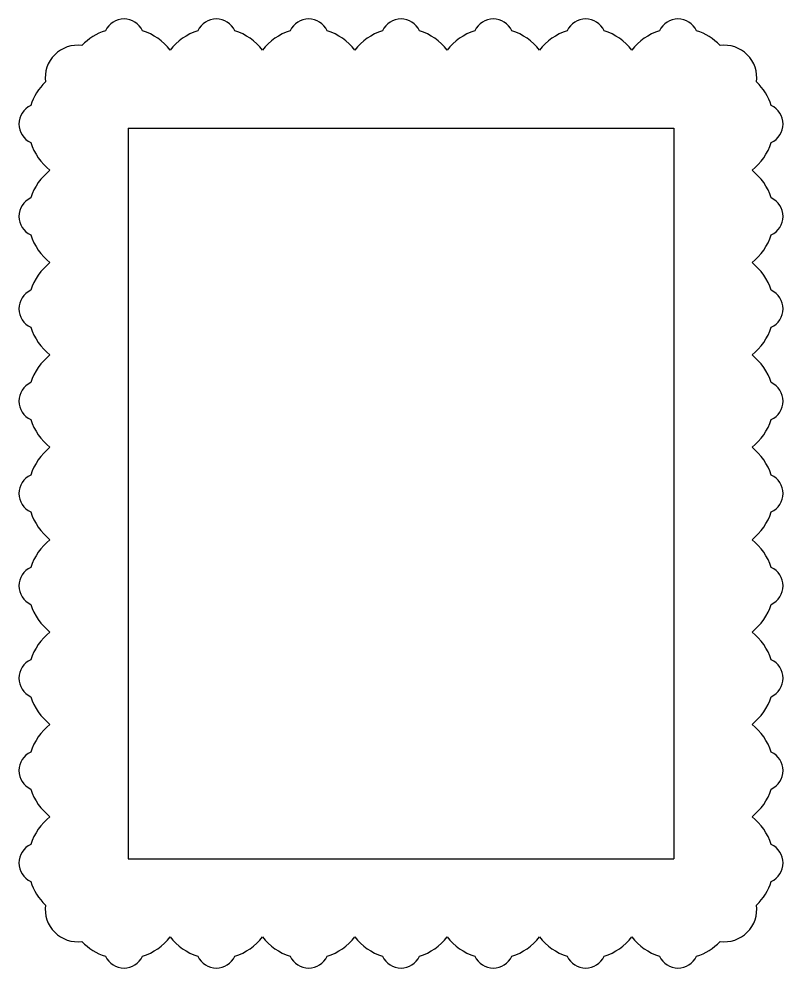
# Model space of a CAD drawing. Extents: x -1016 to -437, y -86 to 241.
# Drawn here: x -567.6 to -437.1, y 78.5 to 240.6 of the extents above; entities that cross this region are included whole.
import ezdxf

# ---------------------------------------------------------------- set-up
doc = ezdxf.new("R2010")
doc.units = 0
doc.layers.get('0').update_dxf_attribs({"linetype": 'CONTINUOUS'})

msp = doc.modelspace()

# ---------------------------------------------------------------- linework, layer by layer
for p, q in [((-548.995386, 221.91661), (-455.731581, 221.91661)), ((-548.995386, 221.91661), (-548.995386, 97.101554)), ((-455.731581, 221.91661), (-455.731581, 97.101554)), ((-548.995386, 97.101554), (-455.731581, 97.101554))]:
    msp.add_line(p, q)
for centre, radius, start, end in [((-549.690359, 237.064106), 3.493279, 25.2856, 154.7144), ((-533.914734, 237.064106), 3.493279, 25.2856, 154.7144), ((-518.139108, 237.064106), 3.493279, 25.2856, 154.7144), ((-502.363483, 237.064106), 3.493279, 25.2856, 154.7144), ((-486.587858, 237.064106), 3.493279, 25.2856, 154.7144), ((-470.812233, 237.064106), 3.493279, 25.2856, 154.7144), ((-455.036608, 237.064106), 3.493279, 25.2856, 154.7144), ((-549.690359, 228.98892), 10.075186, 108.270383, 135.590794), ((-549.690359, 228.98892), 10.075186, 38.47359, 71.729617), ((-533.914734, 228.98892), 10.075186, 108.270383, 141.52641), ((-533.914734, 228.98892), 10.075186, 38.47359, 71.729617), ((-518.139108, 228.98892), 10.075186, 108.270383, 141.52641), ((-518.139108, 228.98892), 10.075186, 38.47359, 71.729617), ((-502.363483, 228.98892), 10.075186, 108.270383, 141.52641), ((-502.363483, 228.98892), 10.075186, 38.47359, 71.729617), ((-486.587858, 228.98892), 10.075186, 108.270383, 141.52641), ((-486.587858, 228.98892), 10.075186, 38.47359, 71.729617), ((-470.812233, 228.98892), 10.075186, 108.270383, 141.52641), ((-470.812233, 228.98892), 10.075186, 38.47359, 71.729617), ((-455.036608, 228.98892), 10.075186, 108.270383, 141.52641), ((-455.036608, 228.98892), 10.075186, 44.409206, 71.729617), ((-557.578171, 230.499396), 5.582786, 82.895243, 187.104757), ((-447.148795, 230.499396), 5.582786, 352.895243, 97.104757), ((-556.067696, 222.611583), 10.075186, 134.409206, 161.729617), ((-448.65927, 222.611583), 10.075186, 18.270383, 45.590794), ((-564.142882, 222.611583), 3.493279, 115.2856, 244.7144), ((-440.584085, 222.611583), 3.493279, 295.2856, 64.7144), ((-556.067696, 222.611583), 10.075186, 198.270383, 231.52641), ((-448.65927, 222.611583), 10.075186, 308.47359, 341.729617), ((-556.067696, 206.835958), 10.075186, 128.47359, 161.729617), ((-448.65927, 206.835958), 10.075186, 18.270383, 51.52641), ((-564.142882, 206.835958), 3.493279, 115.2856, 244.7144), ((-440.584085, 206.835958), 3.493279, 295.2856, 64.7144), ((-556.067696, 206.835958), 10.075186, 198.270383, 231.52641), ((-448.65927, 206.835958), 10.075186, 308.47359, 341.729617), ((-556.067696, 191.060333), 10.075186, 128.47359, 161.729617), ((-448.65927, 191.060333), 10.075186, 18.270383, 51.52641), ((-564.142882, 191.060333), 3.493279, 115.2856, 244.7144), ((-440.584085, 191.060333), 3.493279, 295.2856, 64.7144), ((-556.067696, 191.060333), 10.075186, 198.270383, 231.52641), ((-448.65927, 191.060333), 10.075186, 308.47359, 341.729617), ((-556.067696, 175.284707), 10.075186, 128.47359, 161.729617), ((-448.65927, 175.284707), 10.075186, 18.270383, 51.52641), ((-564.142882, 175.284707), 3.493279, 115.2856, 244.7144), ((-440.584085, 175.284707), 3.493279, 295.2856, 64.7144), ((-556.067696, 175.284707), 10.075186, 198.270383, 231.52641), ((-448.65927, 175.284707), 10.075186, 308.47359, 341.729617), ((-556.067696, 159.509082), 10.075186, 128.47359, 161.729617), ((-448.65927, 159.509082), 10.075186, 18.270383, 51.52641), ((-564.142882, 159.509082), 3.493279, 115.2856, 244.7144), ((-440.584085, 159.509082), 3.493279, 295.2856, 64.7144), ((-556.067696, 159.509082), 10.075186, 198.270383, 231.52641), ((-448.65927, 159.509082), 10.075186, 308.47359, 341.729617), ((-556.067696, 143.733457), 10.075186, 128.47359, 161.729617), ((-448.65927, 143.733457), 10.075186, 18.270383, 51.52641), ((-564.142882, 143.733457), 3.493279, 115.2856, 244.7144), ((-440.584085, 143.733457), 3.493279, 295.2856, 64.7144), ((-556.067696, 143.733457), 10.075186, 198.270383, 231.52641), ((-448.65927, 143.733457), 10.075186, 308.47359, 341.729617), ((-556.067696, 127.957832), 10.075186, 128.47359, 161.729617), ((-448.65927, 127.957832), 10.075186, 18.270383, 51.52641), ((-564.142882, 127.957832), 3.493279, 115.2856, 244.7144), ((-440.584085, 127.957832), 3.493279, 295.2856, 64.7144), ((-556.067696, 127.957832), 10.075186, 198.270383, 231.52641), ((-448.65927, 127.957832), 10.075186, 308.47359, 341.729617), ((-556.067696, 112.182206), 10.075186, 128.47359, 161.729617), ((-448.65927, 112.182206), 10.075186, 18.270383, 51.52641), ((-564.142882, 112.182206), 3.493279, 115.2856, 244.7144), ((-440.584085, 112.182206), 3.493279, 295.2856, 64.7144), ((-556.067696, 112.182206), 10.075186, 198.270383, 231.52641), ((-448.65927, 112.182206), 10.075186, 308.47359, 341.729617), ((-556.067696, 96.406581), 10.075186, 128.47359, 161.729617), ((-448.65927, 96.406581), 10.075186, 18.270383, 51.52641), ((-564.142882, 96.406581), 3.493279, 115.2856, 244.7144), ((-440.584085, 96.406581), 3.493279, 295.2856, 64.7144), ((-556.067696, 96.406581), 10.075186, 198.270383, 225.590794), ((-448.65927, 96.406581), 10.075186, 314.409206, 341.729617), ((-557.578171, 88.518769), 5.582786, 172.895243, 277.104757), ((-447.148795, 88.518769), 5.582786, 262.895243, 7.104757), ((-549.690359, 90.029244), 10.075186, 224.409206, 251.729617), ((-549.690359, 90.029244), 10.075186, 288.270383, 321.52641), ((-533.914734, 90.029244), 10.075186, 218.47359, 251.729617), ((-533.914734, 90.029244), 10.075186, 288.270383, 321.52641), ((-518.139108, 90.029244), 10.075186, 218.47359, 251.729617), ((-518.139108, 90.029244), 10.075186, 288.270383, 321.52641), ((-502.363483, 90.029244), 10.075186, 218.47359, 251.729617), ((-502.363483, 90.029244), 10.075186, 288.270383, 321.52641), ((-486.587858, 90.029244), 10.075186, 218.47359, 251.729617), ((-486.587858, 90.029244), 10.075186, 288.270383, 321.52641), ((-470.812233, 90.029244), 10.075186, 218.47359, 251.729617), ((-470.812233, 90.029244), 10.075186, 288.270383, 321.52641), ((-455.036608, 90.029244), 10.075186, 218.47359, 251.729617), ((-455.036608, 90.029244), 10.075186, 288.270383, 315.590794), ((-549.690359, 81.954058), 3.493279, 205.2856, 334.7144), ((-533.914734, 81.954058), 3.493279, 205.2856, 334.7144), ((-518.139108, 81.954058), 3.493279, 205.2856, 334.7144), ((-502.363483, 81.954058), 3.493279, 205.2856, 334.7144), ((-486.587858, 81.954058), 3.493279, 205.2856, 334.7144), ((-470.812233, 81.954058), 3.493279, 205.2856, 334.7144), ((-455.036608, 81.954058), 3.493279, 205.2856, 334.7144)]:
    msp.add_arc(centre, radius, start, end)

doc.saveas('drawing.dxf')
